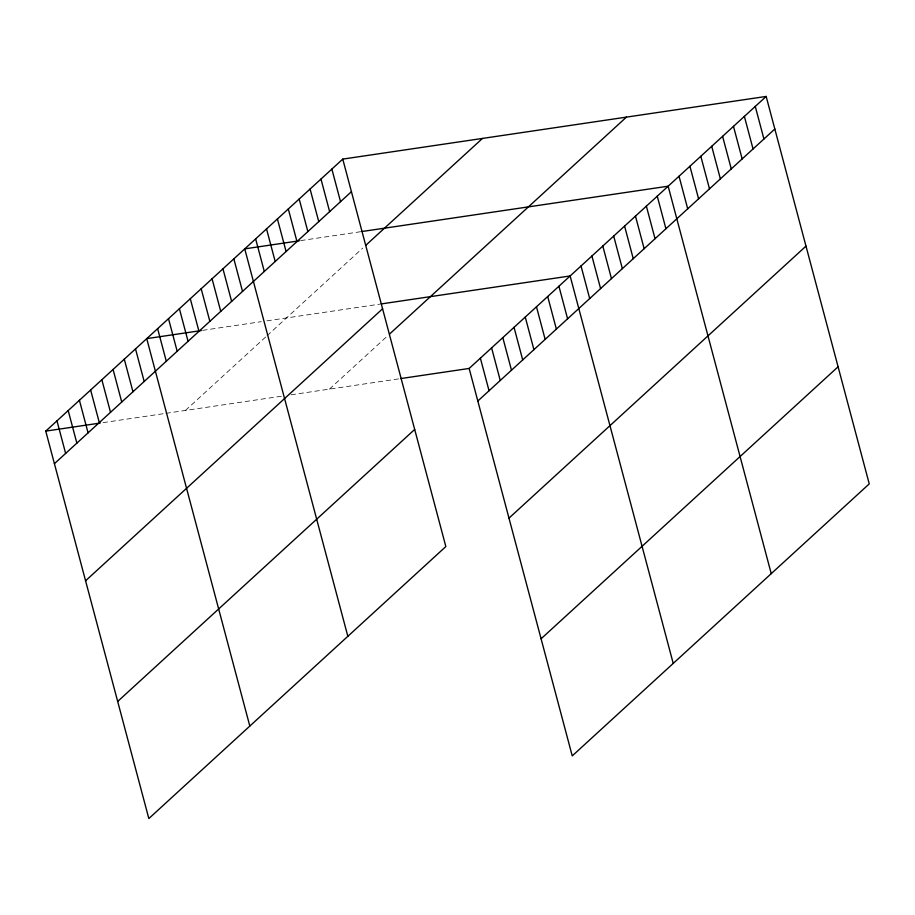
<?xml version="1.0" encoding="UTF-8"?>
<svg xmlns="http://www.w3.org/2000/svg" width="915" height="915" viewBox="0 0 915 915"><rect width="100%" height="100%" fill="white"/><g stroke="black" fill="none" stroke-linecap="round" stroke-linejoin="round"><path stroke-width="0.69" stroke-dasharray="4.58 3.43" d="M185.471 410.435L266.059 336.629M267.077 335.702L362.683 248.137M329.434 389.127L387.571 335.874M300.635 240.599L360.716 231.701M202.627 330.361L261.301 321.668M266.894 320.845L379.679 304.157M103.04 422.639L164.517 413.534M165.912 413.328L282.815 396.023M291.039 394.811L399.295 378.787"/><path stroke-width="1.37" d="M342.759 159.107L445.845 546.552L148.836 818.559L45.75 431.114L342.759 159.107L766.164 96.441L869.25 483.886L572.241 755.893L469.155 368.448L766.164 96.441M54.42 463.688L351.429 191.681M365.657 245.414L482.479 138.428M85.575 580.796L382.584 308.79M389.607 334.009L626.432 117.12M117.68 701.45L414.689 429.444M477.824 401.022L774.822 129.015M508.98 518.13L805.989 246.124M541.085 638.784L838.094 366.778M299.239 240.805L244.74 248.869L347.837 636.314M362.111 231.495L668.144 186.203L771.242 573.648M201.22 330.567L146.732 338.63L249.818 726.075M381.052 303.952L570.137 275.964L673.223 663.409M45.75 431.114L100.238 423.05M400.69 378.581L469.155 368.448M755.264 106.415L763.933 138.988M744.375 116.388L753.045 148.962M733.487 126.362L742.157 158.936M722.598 136.335L731.268 168.909M711.71 146.309L720.38 178.883M700.821 156.282L709.491 188.856M689.921 166.256L698.591 198.83M679.033 176.229L687.703 208.803M657.256 196.176L665.926 228.75M646.367 206.15L655.037 238.724M635.479 216.123L644.149 248.697M624.59 226.097L633.249 258.671M613.69 236.07L622.36 268.644M602.802 246.044L611.472 278.618M591.913 256.017L600.583 288.591M581.025 265.99L589.695 298.565M558.916 286.235L567.586 318.82M547.696 296.517L556.366 329.091M536.476 306.788L545.146 339.374M525.256 317.07L533.925 349.644M514.036 327.341L522.705 359.915M502.815 337.624L511.485 370.198M491.595 347.894L500.265 380.468M480.375 358.165L489.045 390.751M331.871 169.081L340.529 201.655M320.971 179.054L329.64 211.628M310.082 189.028L318.752 221.602M299.194 199.001L307.863 231.575M288.305 208.975L296.975 241.549M277.417 218.948L286.086 251.522M266.528 228.922L275.198 261.496M255.64 238.895L264.298 271.469M233.851 258.842L242.521 291.416M222.963 268.816L231.632 301.39M212.074 278.789L220.744 311.363M201.186 288.763L209.855 321.337M190.297 298.736L198.967 331.31M179.397 308.71L188.067 341.284M168.509 318.683L177.178 351.257M157.62 328.657L166.29 361.231M135.512 348.901L144.181 381.486M124.291 359.183L132.961 391.757M113.071 369.454L121.741 402.04M101.851 379.736L110.521 412.31M90.631 390.007L99.3 422.581M79.411 400.29L88.08 432.864M68.19 410.56L76.86 443.135M56.97 420.831L65.64 453.417"/></g></svg>
